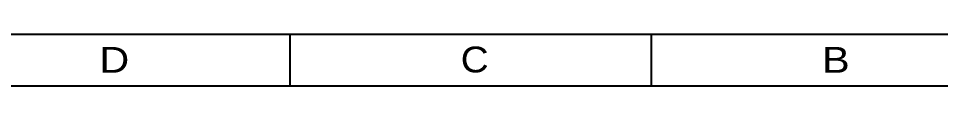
# Model space of a CAD drawing. Header units: inches. Extents: x 0 to 800, y 356 to 444.
# Drawn here: x 69.56 to 107.05, y 441.98 to 444.08 of the extents above; entities that cross this region are included whole.
import ezdxf

# ---------------------------------------------------------------- set-up
doc = ezdxf.new("R2010")
doc.units = ezdxf.units.IN
doc.header["$MEASUREMENT"] = 0

# ---------------------------------------------------------------- blocks, each defined once
blk = doc.blocks.new('block 4112')
at = {"color": 7, "lineweight": 25, "true_color": 0xffffff}
blk.add_lwpolyline([(0, 444.082), (124.688, 444.082)], dxfattribs=at)
blk = doc.blocks.new('block 4113')
at = {"color": 7, "lineweight": 25, "true_color": 0xffffff}
blk.add_lwpolyline([(2.099, 441.982), (122.589, 441.982)], dxfattribs=at)
blk = doc.blocks.new('block 4114')
at = {"color": 7, "lineweight": 25, "true_color": 0xffffff}
blk.add_lwpolyline([(95.3, 441.982), (95.3, 444.082)], dxfattribs=at)
blk = doc.blocks.new('block 4118')
at = {"color": 7, "lineweight": 25, "true_color": 0xffffff}
blk.add_lwpolyline([(80.606, 441.982), (80.606, 444.082)], dxfattribs=at)
blk = doc.blocks.new('block 4152')
at = {"color": 2, "true_color": 0xffff00, "insert": (72.843, 442.513), "char_height": 1.04956, "attachment_point": 7}
blk.add_mtext('\\fAdobe Song Std L|b0|i0|c0|p34;\\W1.2;D', dxfattribs=at)
blk = doc.blocks.new('block 4153')
at = {"color": 2, "true_color": 0xffff00, "insert": (87.537, 442.513), "char_height": 1.04956, "attachment_point": 7}
blk.add_mtext('\\fAdobe Song Std L|b0|i0|c0|p34;\\W1.12;C', dxfattribs=at)
blk = doc.blocks.new('block 4154')
at = {"color": 2, "true_color": 0xffff00, "insert": (102.23, 442.513), "char_height": 1.04956, "attachment_point": 7}
blk.add_mtext('\\fAdobe Song Std L|b0|i0|c0|p34;\\W1.2;B', dxfattribs=at)
blk = doc.blocks.new('block 4107')
for name in ['block 4112', 'block 4118', 'block 4114', 'block 4152', 'block 4153', 'block 4154', 'block 4113']:
    blk.add_blockref(name, (0, 0))

msp = doc.modelspace()

# ---------------------------------------------------------------- block references
msp.add_blockref('block 4107', (0, 0))

doc.saveas('drawing.dxf')
